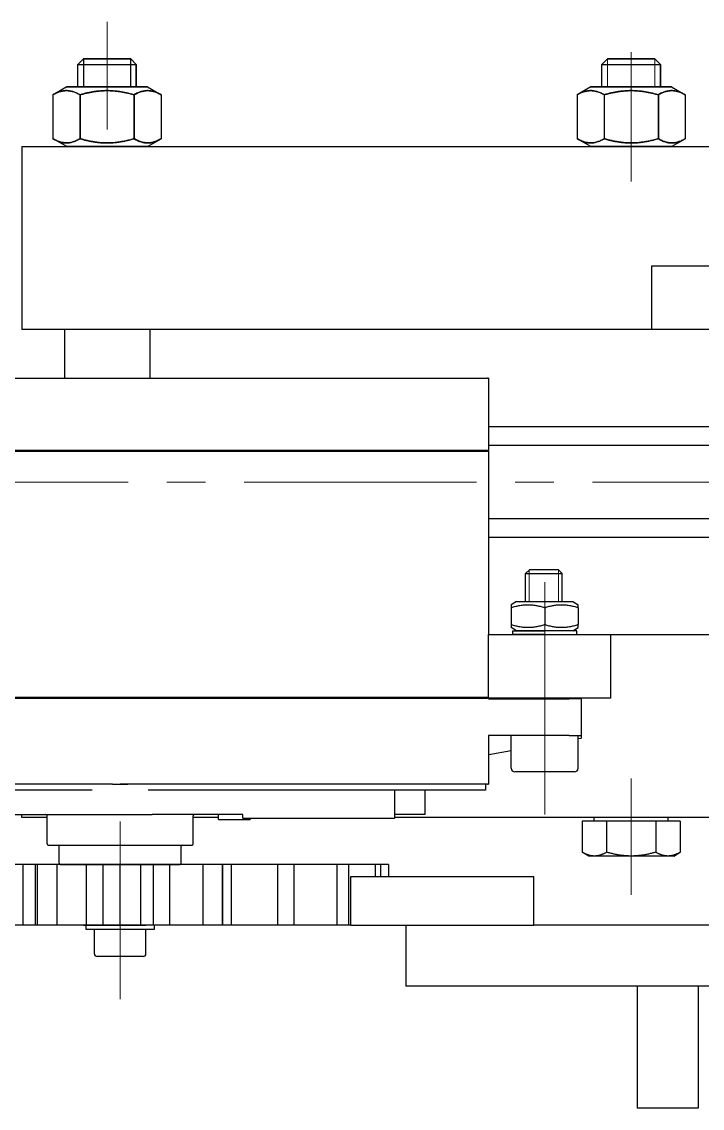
# Model space of a CAD drawing. Header units: millimetres. Extents: x 587 to 10361, y -8386 to 1488.
# Drawn here: x 7820.5 to 7876.4, y -4944.8 to -4855.7 of the extents above; entities that cross this region are included whole.
import ezdxf

# ---------------------------------------------------------------- set-up
doc = ezdxf.new("R2010")
doc.units = ezdxf.units.MM
doc.linetypes.add('ACAD_ISO10W100', pattern=[18, 12, -3, 0, -3])
doc.linetypes.add('CENTER2', pattern=[28.575, 19.05, -3.175, 3.175, -3.175])
for name, color, linetype, lineweight in [('Cienka', 30, 'Continuous', 0), ('Gruba', 7, 'Continuous', 30), ('Symetria', 210, 'ACAD_ISO10W100', 0), ('Widoczne (ISO)', 7, 'Continuous', 30)]:
    doc.layers.add(name, color=color, linetype=linetype, lineweight=lineweight)

# ---------------------------------------------------------------- blocks, each defined once
blk = doc.blocks.new('*U258')
at = {"layer": 'Symetria', "color": 0, "linetype": 'CENTER2', "transparency": 16777216}
blk.add_line((0, -17.683), (0, 4.01), dxfattribs=at)
blk = doc.blocks.new('*U274')
at = {"layer": 'Symetria', "color": 0, "linetype": 'CENTER2', "transparency": 16777216}
blk.add_line((0, 5.3), (0, -5.3), dxfattribs=at)
blk = doc.blocks.new('*U275')
at = {"layer": 'Symetria', "color": 0, "linetype": 'CENTER2', "transparency": 16777216}
blk.add_line((0, -4.422), (0, 4.422), dxfattribs=at)
blk = doc.blocks.new('*U276')
at = {"layer": 'Symetria', "color": 0, "linetype": 'CENTER2', "transparency": 16777216}
blk.add_line((0, 4.77), (0, -4.77), dxfattribs=at)
blk = doc.blocks.new('*U305')
at = {"layer": 'Symetria', "color": 0, "linetype": 'CENTER2', "transparency": 16777216}
blk.add_line((0, 5), (0, -9.558), dxfattribs=at)
blk = doc.blocks.new('*U366')
at = {"layer": 'Symetria', "color": 0, "linetype": 'CENTER2', "transparency": 16777216}
blk.add_line((-118.714, 0), (529.841, 0), dxfattribs=at)

msp = doc.modelspace()

# ---------------------------------------------------------------- linework, layer by layer
at = {"layer": 'Cienka'}
for p, q in [((7825.598, -4861.078), (7825.598, -4858.774)), ((7829.479, -4858.774), (7829.479, -4861.078)), ((7868.598, -4858.774), (7868.598, -4861.078)), ((7868.598, -4861.078), (7868.598, -4858.774)), ((7872.479, -4861.078), (7872.479, -4858.774)), ((7872.479, -4858.774), (7872.479, -4861.078)), ((7862.178, -4903.274), (7862.178, -4900.68)), ((7864.576, -4900.68), (7864.576, -4903.274))]:
    msp.add_line(p, q, dxfattribs=at)
at = {"layer": 'Gruba'}
for p, q in [((7825.598, -4858.774), (7825.138, -4859.234)), ((7825.598, -4858.774), (7825.138, -4859.234)), ((7829.479, -4858.774), (7825.598, -4858.774)), ((7825.598, -4858.774), (7825.598, -4861.078)), ((7829.479, -4861.078), (7829.479, -4858.774)), ((7829.479, -4858.774), (7829.938, -4859.234)), ((7829.479, -4858.774), (7829.938, -4859.234)), ((7868.598, -4858.774), (7868.138, -4859.234)), ((7868.598, -4858.774), (7868.138, -4859.234)), ((7872.479, -4858.774), (7868.598, -4858.774)), ((7872.479, -4858.774), (7872.938, -4859.234)), ((7872.479, -4858.774), (7872.938, -4859.234)), ((7825.138, -4861.078), (7825.138, -4859.234)), ((7825.138, -4859.234), (7829.938, -4859.234)), ((7829.938, -4861.078), (7829.938, -4859.234)), ((7868.138, -4861.078), (7868.138, -4859.234)), ((7868.138, -4859.234), (7872.938, -4859.234)), ((7872.938, -4861.078), (7872.938, -4859.234)), ((7824.226, -4861.078), (7823.112, -4861.722)), ((7830.85, -4861.078), (7824.226, -4861.078)), ((7830.85, -4861.078), (7831.965, -4861.722)), ((7867.226, -4861.078), (7866.112, -4861.722)), ((7873.85, -4861.078), (7867.226, -4861.078)), ((7873.85, -4861.078), (7874.965, -4861.722)), ((7823.104, -4861.726), (7823.104, -4865.327)), ((7825.31, -4861.726), (7825.31, -4865.327)), ((7829.744, -4861.726), (7829.744, -4865.327)), ((7831.972, -4861.726), (7831.972, -4865.327)), ((7866.104, -4861.726), (7866.104, -4865.327)), ((7868.31, -4861.726), (7868.31, -4865.327)), ((7872.744, -4861.726), (7872.744, -4865.327)), ((7874.972, -4861.726), (7874.972, -4865.327)), ((7820.538, -4865.974), (7920.538, -4865.974)), ((7820.538, -4865.974), (7820.538, -4880.974)), ((7824.226, -4865.974), (7823.112, -4865.331)), ((7830.85, -4865.974), (7831.965, -4865.331)), ((7867.226, -4865.974), (7866.112, -4865.331)), ((7873.85, -4865.974), (7874.965, -4865.331)), ((7872.236, -4880.974), (7872.236, -4875.737)), ((7872.236, -4875.737), (7882.236, -4875.737)), ((7872.236, -4880.974), (7820.538, -4880.974)), ((7824.038, -4880.974), (7824.038, -4884.947)), ((7831.038, -4880.974), (7831.038, -4884.947)), ((7882.236, -4880.974), (7872.236, -4880.974)), ((7818.64, -4884.947), (7858.74, -4884.947)), ((7858.83, -4884.947), (7858.74, -4884.947)), ((7858.84, -4884.957), (7858.84, -4890.894)), ((7903.063, -4888.949), (7858.84, -4888.949)), ((7858.74, -4890.894), (7818.64, -4890.894)), ((7818.64, -4890.944), (7858.74, -4890.944)), ((7858.74, -4890.894), (7858.84, -4890.894)), ((7858.84, -4890.944), (7858.74, -4890.944)), ((7858.79, -4890.894), (7858.79, -4890.944)), ((7858.84, -4890.449), (7901.563, -4890.449)), ((7858.84, -4890.944), (7858.84, -4905.974)), ((7901.563, -4896.499), (7858.84, -4896.499)), ((7858.84, -4897.999), (7903.063, -4897.999)), ((7862.183, -4900.674), (7861.877, -4900.981)), ((7864.57, -4900.674), (7862.183, -4900.674)), ((7864.57, -4900.674), (7864.877, -4900.981)), ((7861.877, -4900.981), (7864.877, -4900.981)), ((7861.877, -4903.274), (7861.877, -4900.981)), ((7864.877, -4903.274), (7864.877, -4900.981)), ((7861.14, -4903.274), (7860.69, -4903.534)), ((7860.69, -4903.534), (7860.69, -4903.78)), ((7861.14, -4903.274), (7865.74, -4903.274)), ((7865.74, -4903.274), (7866.19, -4903.534)), ((7866.19, -4903.78), (7866.19, -4903.534)), ((7860.69, -4903.78), (7860.69, -4905.169)), ((7863.44, -4903.78), (7863.44, -4905.169)), ((7866.19, -4903.78), (7866.19, -4905.169)), ((7860.69, -4905.169), (7860.69, -4905.415)), ((7866.19, -4905.415), (7866.19, -4905.169)), ((7858.84, -4911.211), (7858.84, -4905.974)), ((7858.84, -4905.974), (7868.84, -4905.974)), ((7861.14, -4905.674), (7860.69, -4905.415)), ((7860.805, -4905.674), (7863.44, -4905.674)), ((7860.805, -4905.674), (7860.805, -4905.974)), ((7863.44, -4905.974), (7860.805, -4905.974)), ((7865.74, -4905.674), (7861.14, -4905.674)), ((7866.076, -4905.674), (7863.44, -4905.674)), ((7863.44, -4905.974), (7866.076, -4905.974)), ((7865.74, -4905.674), (7866.19, -4905.415)), ((7866.076, -4905.974), (7866.076, -4905.674)), ((7868.84, -4905.974), (7868.84, -4911.211)), ((7868.84, -4905.974), (7920.538, -4905.974)), ((7858.74, -4911.154), (7818.64, -4911.154)), ((7818.64, -4911.204), (7858.74, -4911.204)), ((7858.74, -4911.154), (7858.84, -4911.154)), ((7858.84, -4911.204), (7858.74, -4911.204)), ((7858.79, -4911.154), (7858.79, -4911.204)), ((7868.84, -4911.211), (7858.84, -4911.211)), ((7858.84, -4911.211), (7858.84, -4911.24)), ((7858.85, -4911.247), (7865.44, -4911.247)), ((7861.94, -4911.247), (7861.94, -4911.211)), ((7862.241, -4911.211), (7862.241, -4911.247)), ((7864.639, -4911.247), (7864.639, -4911.211)), ((7864.94, -4911.247), (7864.94, -4911.211)), ((7866.43, -4911.247), (7865.44, -4911.247)), ((7866.44, -4911.257), (7866.44, -4914.237)), ((7866.44, -4914.257), (7866.44, -4914.237)), ((7858.84, -4914.255), (7858.84, -4918.237)), ((7865.44, -4914.247), (7858.85, -4914.247)), ((7860.69, -4916.947), (7860.69, -4914.247)), ((7865.44, -4914.247), (7866.43, -4914.247)), ((7866.19, -4916.947), (7866.19, -4914.247)), ((7866.432, -4914.499), (7866.19, -4914.542)), ((7866.44, -4914.257), (7866.44, -4914.489)), ((7860.69, -4915.511), (7858.848, -4915.836)), ((7865.89, -4917.247), (7860.99, -4917.247)), ((7827.983, -4918.247), (7818.64, -4918.247)), ((7858.74, -4918.247), (7829.248, -4918.247)), ((7858.59, -4918.257), (7858.59, -4918.737)), ((7858.74, -4918.247), (7858.83, -4918.247)), ((7826.306, -4918.747), (7818.8, -4918.747)), ((7858.58, -4918.747), (7830.924, -4918.747)), ((7851.126, -4918.757), (7851.126, -4921.047)), ((7853.626, -4920.737), (7853.626, -4918.757)), ((7818.625, -4920.747), (7831.234, -4920.747)), ((7820.538, -4920.974), (7820.538, -4920.747)), ((7822.615, -4920.974), (7820.538, -4920.974)), ((7822.615, -4923.147), (7822.615, -4920.847)), ((7831.234, -4920.747), (7831.239, -4920.747)), ((7838.68, -4920.747), (7831.239, -4920.747)), ((7834.615, -4923.147), (7834.615, -4920.847)), ((7836.69, -4920.974), (7834.615, -4920.974)), ((7836.69, -4921.137), (7836.69, -4920.757)), ((7836.7, -4921.147), (7839.28, -4921.147)), ((7838.69, -4921.047), (7838.69, -4920.757)), ((7851.116, -4921.057), (7838.7, -4921.057)), ((7839.29, -4921.067), (7839.29, -4921.057)), ((7839.29, -4921.067), (7839.29, -4921.137)), ((7920.538, -4920.974), (7851.126, -4920.974)), ((7851.136, -4920.747), (7851.13, -4920.737)), ((7852.811, -4920.747), (7851.136, -4920.747)), ((7853.559, -4920.747), (7852.811, -4920.747)), ((7853.616, -4920.747), (7853.559, -4920.747)), ((7822.715, -4923.247), (7834.515, -4923.247)), ((7823.615, -4924.724), (7823.615, -4923.347)), ((7833.615, -4924.724), (7833.615, -4923.347)), ((7820.656, -4924.824), (7817.103, -4924.824)), ((7820.656, -4929.824), (7820.656, -4924.824)), ((7821.675, -4924.824), (7820.656, -4924.824)), ((7821.675, -4929.824), (7821.675, -4924.824)), ((7821.797, -4924.824), (7821.675, -4924.824)), ((7821.797, -4924.824), (7821.797, -4929.824)), ((7823.459, -4924.824), (7821.797, -4924.824)), ((7823.459, -4929.824), (7823.459, -4924.824)), ((7825.862, -4924.824), (7823.459, -4924.824)), ((7823.715, -4924.824), (7833.515, -4924.824)), ((7825.862, -4929.824), (7825.862, -4924.824)), ((7827.226, -4924.824), (7825.862, -4924.824)), ((7827.226, -4929.824), (7827.226, -4924.824)), ((7828.595, -4924.824), (7827.226, -4924.824)), ((7828.595, -4924.824), (7828.595, -4929.824)), ((7830.321, -4924.824), (7828.595, -4924.824)), ((7830.321, -4929.824), (7830.321, -4924.824)), ((7831.337, -4924.824), (7830.321, -4924.824)), ((7831.337, -4929.824), (7831.337, -4924.824)), ((7832.685, -4924.824), (7831.337, -4924.824)), ((7832.685, -4929.824), (7832.685, -4924.824)), ((7835.394, -4924.824), (7832.685, -4924.824)), ((7835.394, -4924.824), (7835.394, -4929.824)), ((7837.015, -4924.824), (7835.394, -4924.824)), ((7837.015, -4929.824), (7837.015, -4924.824)), ((7837.032, -4924.824), (7837.015, -4924.824)), ((7837.032, -4929.824), (7837.032, -4924.824)), ((7837.745, -4924.824), (7837.032, -4924.824)), ((7837.745, -4929.824), (7837.745, -4924.824)), ((7841.53, -4924.824), (7837.745, -4924.824)), ((7841.53, -4924.824), (7841.53, -4929.824)), ((7842.887, -4924.824), (7841.53, -4924.824)), ((7842.887, -4929.824), (7842.887, -4924.824)), ((7846.402, -4924.824), (7842.887, -4924.824)), ((7846.402, -4924.824), (7846.402, -4929.824)), ((7847.363, -4924.824), (7846.402, -4924.824)), ((7847.363, -4929.824), (7847.363, -4924.824)), ((7849.532, -4924.824), (7847.363, -4924.824)), ((7849.532, -4924.824), (7849.532, -4925.824)), ((7850.003, -4924.824), (7849.532, -4924.824)), ((7850.003, -4925.824), (7850.003, -4924.824)), ((7850.615, -4924.824), (7850.003, -4924.824)), ((7850.615, -4924.824), (7850.615, -4925.824)), ((7850.615, -4924.824), (7850.615, -4925.824)), ((7847.538, -4929.824), (7847.538, -4925.824)), ((7847.538, -4925.824), (7862.538, -4925.824)), ((7862.538, -4929.824), (7862.538, -4925.824)), ((7820.656, -4929.824), (7817.103, -4929.824)), ((7821.675, -4929.824), (7820.656, -4929.824)), ((7821.797, -4929.824), (7821.675, -4929.824)), ((7823.459, -4929.824), (7821.797, -4929.824)), ((7825.862, -4929.824), (7823.459, -4929.824)), ((7826.798, -4929.824), (7825.13, -4929.824)), ((7825.834, -4930.158), (7825.834, -4929.824)), ((7831.396, -4930.158), (7825.834, -4930.158)), ((7827.226, -4929.824), (7825.862, -4929.824)), ((7826.502, -4932.16), (7826.502, -4930.158)), ((7830.293, -4929.824), (7826.798, -4929.824)), ((7828.595, -4929.824), (7827.226, -4929.824)), ((7830.321, -4929.824), (7828.595, -4929.824)), ((7830.691, -4929.824), (7830.293, -4929.824)), ((7831.337, -4929.824), (7830.321, -4929.824)), ((7830.729, -4932.16), (7830.729, -4930.158)), ((7832.685, -4929.824), (7831.337, -4929.824)), ((7831.396, -4929.824), (7831.396, -4930.158)), ((7835.394, -4929.824), (7832.685, -4929.824)), ((7837.015, -4929.824), (7835.394, -4929.824)), ((7837.032, -4929.824), (7837.015, -4929.824)), ((7837.745, -4929.824), (7837.032, -4929.824)), ((7841.53, -4929.824), (7837.745, -4929.824)), ((7842.887, -4929.824), (7841.53, -4929.824)), ((7846.402, -4929.824), (7842.887, -4929.824)), ((7847.363, -4929.824), (7846.402, -4929.824)), ((7847.538, -4929.824), (7847.363, -4929.824)), ((7847.538, -4929.824), (7862.538, -4929.824)), ((7852.038, -4929.824), (7852.038, -4934.824)), ((7932.038, -4929.824), (7862.538, -4929.824)), ((7830.506, -4932.383), (7826.724, -4932.383)), ((7932.038, -4934.824), (7852.038, -4934.824)), ((7871.038, -4934.824), (7871.038, -4944.824)), ((7876.038, -4934.824), (7876.038, -4944.824)), ((7876.038, -4944.824), (7871.038, -4944.824))]:
    msp.add_line(p, q, dxfattribs=at)
for centre, radius, start, end in [((7858.83, -4884.957), 0.01, 0, 90), ((7858.85, -4911.237), 0.01, 180, 270), ((7866.43, -4911.257), 0.01, 0, 90), ((7866.43, -4914.237), 0.01, 270, 0), ((7858.85, -4914.257), 0.01, 90, 180), ((7866.43, -4914.489), 0.01, 280, 0), ((7858.85, -4915.846), 0.01, 100, 180), ((7860.99, -4916.947), 0.3, 180, 270), ((7865.89, -4916.947), 0.3, 270, 0), ((7858.6, -4918.257), 0.01, 90, 180), ((7858.83, -4918.237), 0.01, 270, 0), ((7851.136, -4918.757), 0.01, 90, 180), ((7858.58, -4918.737), 0.01, 270, 0), ((7822.515, -4920.847), 0.1, 0, 90), ((7834.715, -4920.847), 0.1, 90, 180), ((7836.68, -4920.757), 0.01, 0, 90), ((7836.7, -4921.137), 0.01, 180, 270), ((7838.68, -4920.757), 0.01, 0, 90), ((7838.7, -4921.047), 0.01, 180, 270), ((7839.28, -4921.137), 0.01, 270, 0), ((7851.116, -4921.047), 0.01, 270, 0), ((7851.136, -4920.757), 0.01, 90, 180), ((7822.715, -4923.147), 0.1, 180, 270), ((7834.515, -4923.147), 0.1, 270, 0), ((7823.515, -4923.347), 0.1, 0, 90), ((7833.715, -4923.347), 0.1, 90, 180), ((7823.715, -4924.724), 0.1, 180, 270), ((7833.515, -4924.724), 0.1, 270, 0), ((7826.724, -4932.16), 0.222, 180, 270), ((7830.506, -4932.16), 0.222, 270, 0)]:
    msp.add_arc(centre, radius, start, end, dxfattribs=at)
for points, weights in [([(7825.31, -4861.726), (7824.207, -4861.086), (7823.104, -4861.726)], [1, 1.15470053838, 1]), ([(7829.744, -4861.726), (7827.527, -4861.086), (7825.31, -4861.726)], [1, 1.15470053838, 1]), ([(7831.972, -4861.726), (7830.858, -4861.086), (7829.744, -4861.726)], [1, 1.15470053838, 1]), ([(7868.31, -4861.726), (7867.207, -4861.086), (7866.104, -4861.726)], [1, 1.15470053838, 1]), ([(7872.744, -4861.726), (7870.527, -4861.086), (7868.31, -4861.726)], [1, 1.15470053838, 1]), ([(7874.972, -4861.726), (7873.858, -4861.086), (7872.744, -4861.726)], [1, 1.15470053838, 1]), ([(7831.965, -4861.722), (7831.968, -4861.724), (7831.972, -4861.726)], [1.00091427683, 1.0004584973, 1]), ([(7874.965, -4861.722), (7874.968, -4861.724), (7874.972, -4861.726)], [1.00091427683, 1.0004584973, 1]), ([(7823.104, -4865.327), (7824.207, -4865.967), (7825.31, -4865.327)], [1, 1.15470053838, 1]), ([(7825.31, -4865.327), (7827.527, -4865.967), (7829.744, -4865.327)], [1, 1.15470053838, 1]), ([(7829.744, -4865.327), (7830.858, -4865.967), (7831.972, -4865.327)], [1, 1.15470053838, 1]), ([(7831.972, -4865.327), (7831.968, -4865.329), (7831.965, -4865.331)], [1, 1.0004584973, 1.00091427683]), ([(7866.104, -4865.327), (7867.207, -4865.967), (7868.31, -4865.327)], [1, 1.15470053838, 1]), ([(7868.31, -4865.327), (7870.527, -4865.967), (7872.744, -4865.327)], [1, 1.15470053838, 1]), ([(7872.744, -4865.327), (7873.858, -4865.967), (7874.972, -4865.327)], [1, 1.15470053838, 1]), ([(7874.972, -4865.327), (7874.968, -4865.329), (7874.965, -4865.331)], [1, 1.0004584973, 1.00091427683]), ([(7860.69, -4903.78), (7862.065, -4903.322), (7863.44, -4903.78)], [1, 1.15470053838, 1]), ([(7863.44, -4903.78), (7864.815, -4903.322), (7866.19, -4903.78)], [1, 1.15470053838, 1]), ([(7863.44, -4905.169), (7862.065, -4905.627), (7860.69, -4905.169)], [1, 1.15470053838, 1]), ([(7866.19, -4905.169), (7864.815, -4905.627), (7863.44, -4905.169)], [1, 1.15470053838, 1])]:
    msp.add_rational_spline(points, weights, degree=2, dxfattribs=at)
for points in [[(7827.983, -4918.245), (7827.983, -4918.247), (7827.983, -4918.247), (7827.983, -4918.247)], [(7827.983, -4918.25), (7827.983, -4918.251), (7827.983, -4918.252), (7827.983, -4918.253)], [(7828.619, -4918.247), (7828.617, -4918.247), (7828.616, -4918.247), (7828.615, -4918.247)], [(7828.797, -4918.247), (7828.736, -4918.247), (7828.676, -4918.247), (7828.615, -4918.247)], [(7828.797, -4918.249), (7828.788, -4918.249), (7828.778, -4918.249), (7828.769, -4918.249)], [(7829.247, -4918.25), (7829.221, -4918.251), (7829.196, -4918.251), (7829.17, -4918.251)], [(7829.17, -4918.251), (7829.196, -4918.256), (7829.221, -4918.256), (7829.247, -4918.256)], [(7829.248, -4918.247), (7829.247, -4918.247), (7829.248, -4918.247), (7829.248, -4918.245)], [(7829.247, -4918.25), (7829.247, -4918.251), (7829.247, -4918.252), (7829.247, -4918.253)]]:
    msp.add_open_spline(points, degree=3, dxfattribs=at)
for points, knots in [([(7827.983, -4918.25), (7828.089, -4918.252), (7828.194, -4918.252), (7828.405, -4918.25), (7828.51, -4918.248), (7828.615, -4918.247)], [0, 0, 0, 0, 0.5, 0.5, 1, 1, 1, 1]), ([(7827.983, -4918.256), (7828.036, -4918.256), (7828.089, -4918.256), (7828.141, -4918.256), (7828.194, -4918.256), (7828.247, -4918.256), (7828.299, -4918.256), (7828.303, -4918.255), (7828.307, -4918.255), (7828.311, -4918.255), (7828.36, -4918.255), (7828.408, -4918.255), (7828.457, -4918.255), (7828.461, -4918.255), (7828.465, -4918.255), (7828.469, -4918.255), (7828.518, -4918.255), (7828.566, -4918.255), (7828.615, -4918.254)], [0, 0, 0, 0, 0.25, 0.25, 0.25, 0.5, 0.5, 0.5, 0.518503, 0.518503, 0.518503, 0.75, 0.75, 0.75, 0.768602, 0.768602, 0.768602, 1, 1, 1, 1]), ([(7828.615, -4918.254), (7828.664, -4918.255), (7828.713, -4918.255), (7828.761, -4918.255), (7828.765, -4918.255), (7828.769, -4918.255), (7828.773, -4918.255), (7828.822, -4918.255), (7828.871, -4918.255), (7828.92, -4918.255), (7828.923, -4918.255), (7828.927, -4918.255), (7828.931, -4918.256), (7828.982, -4918.256), (7829.033, -4918.256), (7829.083, -4918.256), (7829.112, -4918.256), (7829.141, -4918.256), (7829.17, -4918.251)], [0, 0, 0, 0, 0.2313985, 0.2313985, 0.2313985, 0.25, 0.25, 0.25, 0.4814969, 0.4814969, 0.4814969, 0.5, 0.5, 0.5, 0.7409351, 0.7409351, 0.7409351, 0.8777197, 0.8777197, 0.8777197, 0.8777197]), ([(7829.17, -4918.251), (7829.09, -4918.252), (7829.011, -4918.252), (7828.886, -4918.251), (7828.842, -4918.25), (7828.797, -4918.247)], [0.1222456, 0.1222456, 0.1222456, 0.1222456, 0.5, 0.5, 0.7128648, 0.7128648, 0.7128648, 0.7128648]), ([(7853.636, -4918.747), (7853.635, -4918.747), (7853.635, -4918.748), (7853.633, -4918.748), (7853.632, -4918.748), (7853.63, -4918.749), (7853.629, -4918.75), (7853.628, -4918.752), (7853.627, -4918.752), (7853.627, -4918.754), (7853.626, -4918.756), (7853.626, -4918.757), (7853.626, -4918.757), (7853.626, -4918.757)], [0, 0, 0, 0, 0.000201057, 0.000201057, 0.000500846, 0.000500846, 0.000826777, 0.000826777, 0.001151799, 0.001151799, 0.001476854, 0.001476854, 0.001564812, 0.001564812, 0.001564812, 0.001564812]), ([(7839.286, -4921.061), (7839.285, -4921.06), (7839.284, -4921.059), (7839.284, -4921.059), (7839.283, -4921.058), (7839.281, -4921.057), (7839.28, -4921.057)], [0.00000957406, 0.00000957406, 0.00000957406, 0.00000957406, 0.00001662091, 0.00001662091, 0.00001662091, 0.00002770678, 0.00002770678, 0.00002770678, 0.00002770678]), ([(7839.288, -4921.067), (7839.288, -4921.067), (7839.288, -4921.067), (7839.288, -4921.067), (7839.288, -4921.067), (7839.287, -4921.066), (7839.287, -4921.066), (7839.287, -4921.065), (7839.287, -4921.065), (7839.287, -4921.065), (7839.287, -4921.064), (7839.287, -4921.064), (7839.287, -4921.063), (7839.286, -4921.062), (7839.286, -4921.061), (7839.286, -4921.061)], [0, 0, 0, 0, 0.0000004339, 0.0000004339, 0.0000004339, 0.000001983788, 0.000001983788, 0.000001983788, 0.000002969191, 0.000002969191, 0.000002969191, 0.000005015607, 0.000005015607, 0.000005015607, 0.000009574058, 0.000009574058, 0.000009574058, 0.000009574058]), ([(7853.616, -4920.747), (7853.603, -4920.748), (7853.603, -4920.747), (7853.572, -4920.747), (7853.566, -4920.747), (7853.559, -4920.747)], [0, 0, 0, 0, 0.04980365, 0.04980365, 0.06080487, 0.06080487, 0.06080487, 0.06080487]), ([(7853.626, -4920.737), (7853.626, -4920.738), (7853.626, -4920.739), (7853.626, -4920.741), (7853.625, -4920.742), (7853.624, -4920.743), (7853.623, -4920.744), (7853.622, -4920.746), (7853.621, -4920.746), (7853.619, -4920.747), (7853.618, -4920.747), (7853.617, -4920.747), (7853.616, -4920.747), (7853.616, -4920.747), (7853.616, -4920.747), (7853.616, -4920.747)], [0, 0, 0, 0, 0.000200977, 0.000200977, 0.000529656, 0.000529656, 0.000854578, 0.000854578, 0.001179636, 0.001179636, 0.00150469, 0.00150469, 0.00154481, 0.00154481, 0.001559852, 0.001559852, 0.001559852, 0.001559852])]:
    msp.add_open_spline(points, degree=3, knots=knots, dxfattribs=at)
at = {"layer": 'Widoczne (ISO)'}
for p, q in [((7825.598, -4858.774), (7829.479, -4858.774)), ((7868.598, -4858.774), (7872.479, -4858.774)), ((7825.138, -4861.078), (7825.138, -4859.234)), ((7829.938, -4859.234), (7829.938, -4861.078)), ((7868.138, -4861.078), (7868.138, -4859.234)), ((7872.938, -4859.234), (7872.938, -4861.078)), ((7824.226, -4861.078), (7823.112, -4861.722)), ((7824.226, -4861.078), (7830.85, -4861.078)), ((7830.85, -4861.078), (7831.965, -4861.722)), ((7867.226, -4861.078), (7866.112, -4861.722)), ((7867.226, -4861.078), (7873.85, -4861.078)), ((7873.85, -4861.078), (7874.965, -4861.722)), ((7823.104, -4861.726), (7823.104, -4865.327)), ((7825.333, -4861.726), (7825.333, -4865.327)), ((7829.767, -4861.726), (7829.767, -4865.327)), ((7831.972, -4861.726), (7831.972, -4865.327)), ((7866.104, -4861.726), (7866.104, -4865.327)), ((7868.333, -4861.726), (7868.333, -4865.327)), ((7872.767, -4861.726), (7872.767, -4865.327)), ((7874.972, -4861.726), (7874.972, -4865.327)), ((7824.226, -4865.974), (7823.112, -4865.331)), ((7824.226, -4865.974), (7824.226, -4865.974)), ((7830.85, -4865.974), (7824.226, -4865.974)), ((7830.85, -4865.974), (7831.965, -4865.331)), ((7867.226, -4865.974), (7866.112, -4865.331)), ((7867.226, -4865.974), (7867.226, -4865.974)), ((7873.85, -4865.974), (7867.226, -4865.974)), ((7873.85, -4865.974), (7874.965, -4865.331)), ((7866.515, -4921.291), (7866.515, -4923.831)), ((7868.526, -4921.291), (7866.515, -4921.291)), ((7867.497, -4921.291), (7867.497, -4920.974)), ((7868.526, -4921.291), (7868.526, -4923.831)), ((7872.55, -4921.291), (7868.526, -4921.291)), ((7872.55, -4921.291), (7872.55, -4923.831)), ((7874.562, -4921.291), (7872.55, -4921.291)), ((7873.579, -4921.291), (7873.579, -4920.974)), ((7874.562, -4921.291), (7874.562, -4923.831)), ((7867.054, -4924.142), (7866.515, -4923.831)), ((7874.023, -4924.142), (7874.562, -4923.831)), ((7867.521, -4924.142), (7867.054, -4924.142)), ((7870.538, -4924.142), (7867.521, -4924.142)), ((7873.556, -4924.142), (7870.538, -4924.142)), ((7874.023, -4924.142), (7873.556, -4924.142)), ((7825.609, -4929.824), (7830.211, -4929.824)), ((7830.71, -4929.824), (7829.61, -4929.824)), ((7830.211, -4929.824), (7830.713, -4929.824))]:
    msp.add_line(p, q, dxfattribs=at)
for points, weights in [([(7823.104, -4861.726), (7824.218, -4861.086), (7825.333, -4861.726)], [1, 1.15470053838, 1]), ([(7825.333, -4861.726), (7827.55, -4861.086), (7829.767, -4861.726)], [1, 1.15470053838, 1]), ([(7829.767, -4861.726), (7830.869, -4861.086), (7831.972, -4861.726)], [1, 1.15470053838, 1]), ([(7866.104, -4861.726), (7867.218, -4861.086), (7868.333, -4861.726)], [1, 1.15470053838, 1]), ([(7868.333, -4861.726), (7870.55, -4861.086), (7872.767, -4861.726)], [1, 1.15470053838, 1]), ([(7872.767, -4861.726), (7873.869, -4861.086), (7874.972, -4861.726)], [1, 1.15470053838, 1]), ([(7823.112, -4861.722), (7823.108, -4861.724), (7823.104, -4861.726)], [1.00091427683, 1.0004584973, 1]), ([(7866.112, -4861.722), (7866.108, -4861.724), (7866.104, -4861.726)], [1.00091427683, 1.0004584973, 1]), ([(7823.104, -4865.327), (7823.108, -4865.329), (7823.112, -4865.331)], [1, 1.0004584973, 1.00091427683]), ([(7825.333, -4865.327), (7824.218, -4865.967), (7823.104, -4865.327)], [1, 1.15470053838, 1]), ([(7829.767, -4865.327), (7827.55, -4865.967), (7825.333, -4865.327)], [1, 1.15470053838, 1]), ([(7831.972, -4865.327), (7830.869, -4865.967), (7829.767, -4865.327)], [1, 1.15470053838, 1]), ([(7866.104, -4865.327), (7866.108, -4865.329), (7866.112, -4865.331)], [1, 1.0004584973, 1.00091427683]), ([(7868.333, -4865.327), (7867.218, -4865.967), (7866.104, -4865.327)], [1, 1.15470053838, 1]), ([(7872.767, -4865.327), (7870.55, -4865.967), (7868.333, -4865.327)], [1, 1.15470053838, 1]), ([(7874.972, -4865.327), (7873.869, -4865.967), (7872.767, -4865.327)], [1, 1.15470053838, 1]), ([(7867.521, -4924.142), (7867.054, -4924.142), (7866.515, -4923.831)], [1, 1.0379548493, 1]), ([(7868.526, -4923.831), (7867.987, -4924.142), (7867.521, -4924.142)], [1, 1.0379548493, 1]), ([(7870.538, -4924.142), (7869.605, -4924.142), (7868.526, -4923.831)], [1, 1.0379548493, 1]), ([(7872.55, -4923.831), (7871.472, -4924.142), (7870.538, -4924.142)], [1, 1.0379548493, 1]), ([(7873.556, -4924.142), (7873.089, -4924.142), (7872.55, -4923.831)], [1, 1.0379548493, 1]), ([(7874.562, -4923.831), (7874.023, -4924.142), (7873.556, -4924.142)], [1, 1.0379548493, 1])]:
    msp.add_rational_spline(points, weights, degree=2, dxfattribs=at)

# ---------------------------------------------------------------- block references
at = {"layer": 'Symetria', "linetype": 'CENTER2'}
for name, p in [('*U275', (7827.538, -4860.156)), ('*U274', (7870.538, -4863.526)), ('*U366', (7700.324, -4893.474)), ('*U258', (7863.44, -4903.064)), ('*U276', (7870.538, -4922.561)), ('*U305', (7828.615, -4926.324))]:
    msp.add_blockref(name, p, dxfattribs=at)

doc.saveas('drawing.dxf')
